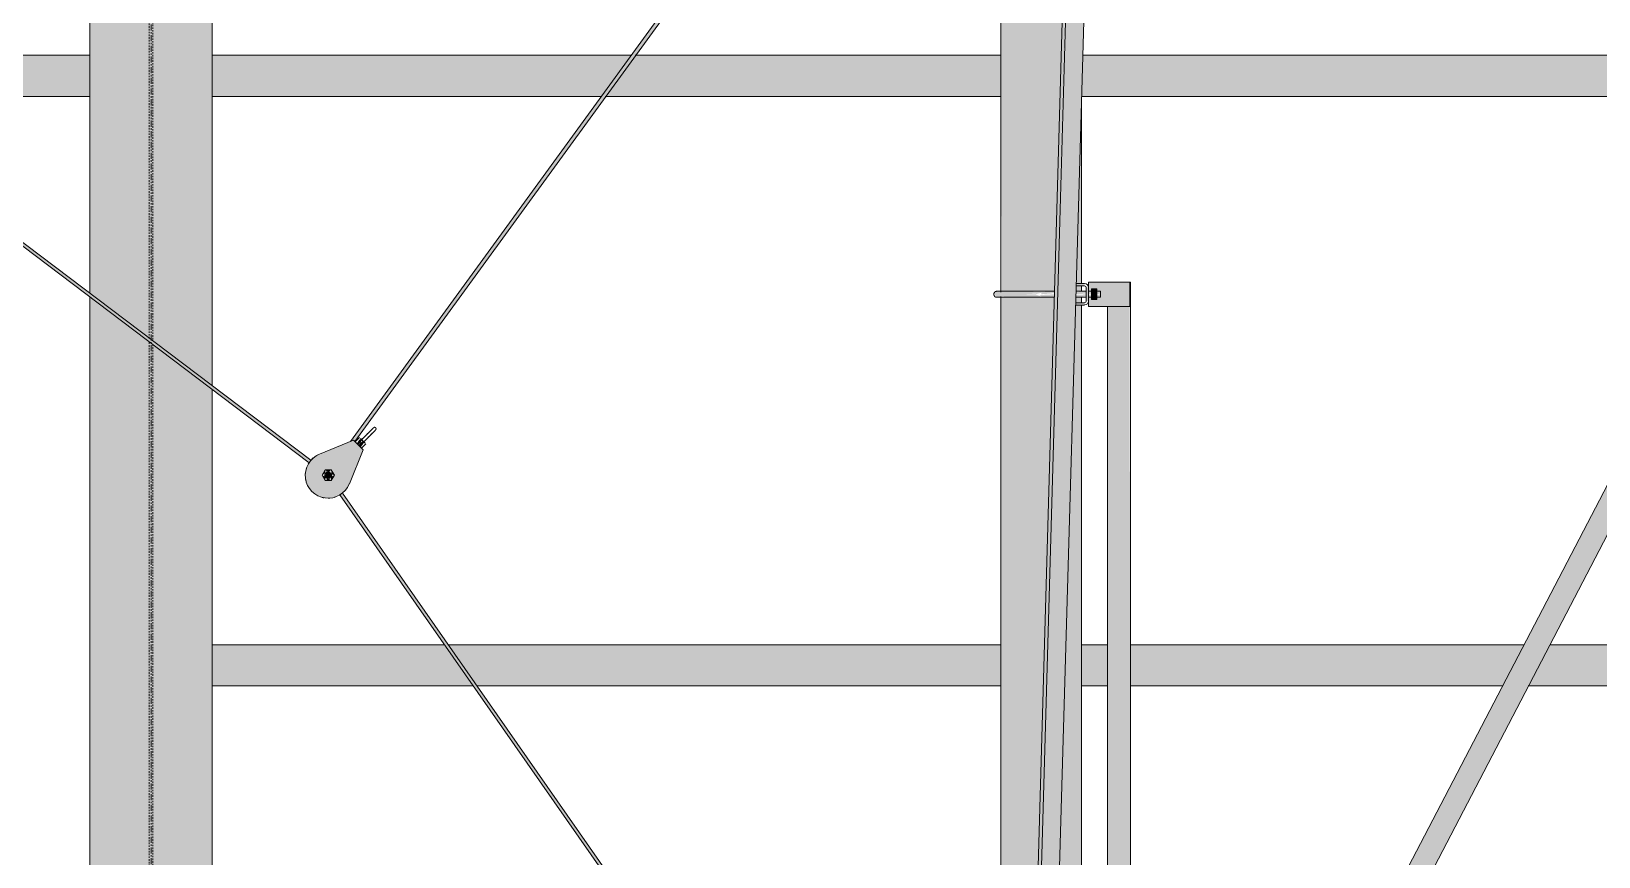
# Model space of a CAD drawing. Header units: inches. Extents: x 21380 to 98133, y -290 to 853.
# Drawn here: x 32454.5 to 32582.8, y 179 to 246.5 of the extents above; entities that cross this region are included whole.
import ezdxf

# ---------------------------------------------------------------- set-up
doc = ezdxf.new("R2010")
doc.units = ezdxf.units.IN
doc.header["$MEASUREMENT"] = 0
doc.linetypes.add('Grid Line 1_2_', pattern=[0.875, 0.5, -0.125, 0.125, -0.125])
doc.linetypes.add('Hidden 1_8_', pattern=[0.1875, 0.125, -0.0625])
for name, color, linetype, lineweight in [('Q-SPCQ', 91, 'Continuous', 9), ('S-BEAM', 12, 'Continuous', 9), ('S-COLS', 52, 'Continuous', 9), ('S-GRID', 1, 'Continuous', 9)]:
    doc.layers.add(name, color=color, linetype=linetype, lineweight=lineweight)

# ---------------------------------------------------------------- blocks, each defined once
blk = doc.blocks.new('Basketball_Backstop-Performance_Sports_Systems-3103-Ceiling_Hung - 27_-0_ to 27_-11 7_8_-706978-Building Section - North_South looking East _ Fitness Center')
at = {"layer": 'Q-SPCQ'}
h = blk.add_hatch(color=256, dxfattribs=at)
h.paths.add_polyline_path([(22191.6, 135.4), (22270.72, 287.35), (22270.55, 287.39), (22270.5, 287.03), (22270.25, 286.66), (22269.9, 286.47), (22269.43, 286.47), (22269.03, 286.74), (22268.83, 287.12), (22268.76, 287.58), (22190.55, 137.37), (22191.34, 137.35), (22191.73, 137.12), (22191.96, 136.7), (22191.96, 136.27), (22191.69, 135.85), (22191.34, 135.65), (22191.19, 135.62), (22191.57, 135.42)], flags=0)
h.paths.add_polyline_path([(22191.15, 136.22), (22191.34, 136.33), (22191.24, 136.75), (22191.04, 136.77), (22190.86, 136.61), (22190.86, 136.39), (22191.14, 136.23)], flags=0)
h.paths.add_polyline_path([(22191.18, 136.26), (22190.87, 136.5), (22190.92, 136.61), (22191.12, 136.74), (22191.22, 136.68), (22191.31, 136.39), (22191.19, 136.27)], flags=0)
h.paths.add_polyline_path([(22269.68, 287.03), (22269.88, 287.11), (22269.95, 287.35), (22269.85, 287.53), (22269.43, 287.44), (22269.41, 287.24), (22269.58, 287.05), (22269.65, 287.04)], flags=0)
h.paths.add_polyline_path([(22269.61, 287.07), (22269.48, 287.32), (22269.68, 287.55), (22269.82, 287.48), (22269.92, 287.31), (22269.88, 287.22), (22269.66, 287.1)], flags=0)
h = blk.add_hatch(color=256, dxfattribs=at)
h.paths.add_polyline_path([(22178.37, 116), (22181.68, 116), (22181.68, 119.75), (22178.37, 119.75), (22178.37, 119.31), (22179.05, 119.31), (22179.05, 119.12), (22178.37, 119.12)], flags=0)
h.paths.add_polyline_path([(22178.49, 120.25), (22181.68, 120.25), (22181.68, 128.78), (22178.63, 128.81), (22178.48, 128.81), (22178.37, 128.79), (22178.37, 120.87), (22179.05, 120.87), (22179.05, 120.69), (22178.37, 120.69), (22178.37, 120.25), (22178.48, 120.25)], flags=0)
h.paths.add_polyline_path([(22181.19, 129), (22181.68, 129.12), (22181.68, 129.18), (22181.21, 129.01)], flags=0)
h.paths.add_polyline_path([(22181.68, 128.82), (22181.68, 128.94), (22181.53, 128.87)], flags=0)
h.paths.add_polyline_path([(22178.6, 129.17), (22179.59, 129.21), (22181.19, 129.21), (22181.68, 129.25), (22181.68, 135.44), (22178.37, 135.44), (22178.38, 135), (22179.05, 135), (22179.05, 134.81), (22178.37, 134.81), (22178.37, 129.21), (22178.65, 129.19)], flags=0)
h.paths.add_polyline_path([(22179.05, 135.94), (22181.68, 135.94), (22181.68, 152.54), (22180.97, 152.54), (22180.94, 152.63), (22180.94, 161.75), (22178.37, 161.75), (22178.4, 161.31), (22179.05, 161.31), (22179.05, 161.12), (22178.37, 161.12), (22178.38, 136.56), (22179.05, 136.56), (22179.05, 136.37), (22178.37, 136.37), (22178.38, 135.94), (22178.87, 135.94)], flags=0)
h.paths.add_polyline_path([(22180.97, 162.25), (22181.68, 187.19), (22181.68, 224.78), (22178.63, 224.81), (22178.44, 224.81), (22178.37, 224.79), (22178.4, 162.87), (22179.05, 162.87), (22179.05, 162.69), (22178.37, 162.69), (22178.4, 162.25), (22180.94, 162.25)], flags=0)
h.paths.add_polyline_path([(22181.68, 224.82), (22181.68, 224.94), (22181.53, 224.87)], flags=0)
h.paths.add_polyline_path([(22181.19, 225), (22181.68, 225.12), (22181.68, 225.18), (22181.37, 225.06)], flags=0)
h.paths.add_polyline_path([(22178.6, 225.17), (22179.59, 225.21), (22181.19, 225.21), (22181.68, 225.25), (22181.68, 281.37), (22178.37, 281.37), (22178.44, 225.21), (22178.65, 225.19)], flags=0)
h = blk.add_hatch(color=256, dxfattribs=at)
h.paths.add_polyline_path([(22183.79, 116), (22184.99, 116), (22184.99, 119.8), (22184.6, 119.77), (22184.32, 119.75), (22181.68, 119.75), (22181.68, 116), (22183.77, 116)], flags=0)
h.paths.add_polyline_path([(22181.68, 119.82), (22181.88, 119.96), (22181.68, 119.87)], flags=0)
h.paths.add_polyline_path([(22182.17, 120), (22181.68, 120.12), (22181.7, 120.06), (22181.88, 120.04)], flags=0)
h.paths.add_polyline_path([(22184.75, 120.17), (22184.88, 120.22), (22184.99, 120.25), (22184.99, 128.12), (22184.3, 128.12), (22184.3, 128.31), (22184.99, 128.31), (22184.99, 128.75), (22181.68, 128.75), (22181.7, 120.18), (22183.35, 120.23), (22184.62, 120.19)], flags=0)
h.paths.add_polyline_path([(22182.54, 129.25), (22184.99, 129.25), (22184.99, 129.69), (22184.3, 129.69), (22184.3, 129.87), (22184.99, 129.87), (22184.99, 135.49), (22184.59, 135.45), (22184.32, 135.44), (22181.68, 135.44), (22181.75, 129.25), (22181.88, 129.25)], flags=0)
h.paths.add_polyline_path([(22181.68, 135.51), (22181.78, 135.64), (22181.68, 135.56)], flags=0)
h.paths.add_polyline_path([(22182.17, 135.69), (22181.68, 135.81), (22181.68, 135.75), (22181.88, 135.73)], flags=0)
h.paths.add_polyline_path([(22184.75, 135.86), (22184.88, 135.9), (22184.99, 135.94), (22184.91, 161.81), (22184.6, 161.77), (22184.32, 161.75), (22182.73, 161.77), (22182.46, 152.54), (22181.68, 152.54), (22181.68, 135.86), (22183.42, 135.92), (22184.62, 135.88)], flags=0)
h.paths.add_polyline_path([(22184.75, 162.17), (22184.88, 162.22), (22184.99, 162.25), (22184.95, 224.12), (22184.51, 224.12), (22182.76, 162.24), (22184.28, 162.23), (22184.64, 162.19)], flags=0)
h.paths.add_polyline_path([(22181.68, 187.19), (22182.75, 224.75), (22181.68, 224.75), (22181.68, 193.67)], flags=0)
h.paths.add_polyline_path([(22184.95, 224.31), (22184.99, 224.31), (22184.95, 224.75), (22184.53, 224.75), (22184.55, 224.31), (22184.88, 224.31)], flags=0)
h.paths.add_polyline_path([(22181.68, 225.25), (22182.76, 225.25), (22184.24, 279.69), (22184.24, 280.94), (22183.81, 280.94), (22183.81, 281.37), (22181.68, 281.37), (22181.68, 227.86)], flags=0)
h.paths.add_polyline_path([(22184.64, 225.25), (22184.99, 225.25), (22184.95, 225.69), (22184.55, 225.69), (22184.55, 225.25)], flags=0)
h.paths.add_polyline_path([(22184.64, 225.87), (22184.99, 225.87), (22184.96, 240.03), (22184.56, 225.87)], flags=0)
h = blk.add_hatch(color=256, dxfattribs=at)
h.paths.add_polyline_path([(22123.1, 210.18), (22123.22, 210.38), (22123.03, 210.25), (22123.1, 210.18)], flags=0)
h.paths.add_polyline_path([(22121.74, 211.2), (22121.86, 211.43), (22031.2, 279.86), (22031.09, 279.72), (22121.68, 211.25)], flags=0)
for points in [[(22181.88, 152.54), (22182.46, 152.54), (22186.13, 280.92), (22185.11, 280.92), (22185.06, 279.69), (22184.6, 279.69), (22180.97, 152.54)], [(22180.97, 152.54), (22184.53, 279.69), (22184.32, 279.69), (22180.94, 159.48), (22180.94, 152.63)], [(22188.93, 224), (22188.93, 226), (22185.55, 226), (22185.55, 225.25), (22185.8, 225.25), (22185.8, 225.44), (22186.24, 225.44), (22186.24, 225.25), (22186.55, 225.18), (22186.55, 224.75), (22186.24, 224.75), (22186.24, 224.56), (22185.8, 224.56), (22185.8, 224.75), (22185.55, 224.75), (22185.55, 224), (22186.72, 224)], [(22180.35, 225), (22181.37, 225.06), (22181.68, 225.18), (22180.05, 225.23), (22178.37, 225.24), (22177.98, 225.19), (22177.86, 225), (22179.77, 225)], [(22178.81, 224.75), (22181.68, 224.82), (22181.19, 225), (22177.86, 225), (22178.01, 224.8), (22178.59, 224.83)], [(22186.13, 225), (22186.24, 225), (22186.24, 225.44), (22185.8, 225.44), (22185.8, 225)], [(22186.13, 224.56), (22186.24, 224.56), (22186.24, 225), (22185.8, 225), (22185.8, 224.56)], [(22125.78, 212.66), (22126.09, 213.06), (22125.89, 213.14), (22125.65, 212.79), (22125.71, 212.73)], [(22125.97, 212.47), (22126.26, 212.88), (22126.13, 213.01), (22125.78, 212.66), (22125.91, 212.53)], [(22123.43, 209.97), (22123.55, 210.18), (22123.37, 210.42), (22123.13, 210.36), (22123.09, 210.06), (22123.18, 209.97)]]:
    blk.add_hatch(color=256, dxfattribs=at).paths.add_polyline_path(points, flags=0)
h = blk.add_hatch(color=256, dxfattribs=at)
h.paths.add_polyline_path([(22123.52, 210.22), (22123.52, 210.36), (22123.33, 210.46), (22123.38, 210.41), (22123.52, 210.23)], flags=0)
h.paths.add_polyline_path([(22125.5, 212.94), (22172.14, 277.2), (22171.96, 277.34), (22125.2, 212.98), (22125.44, 212.99), (22125.5, 212.94)], flags=0)
h.paths.add_polyline_path([(22173.14, 278.47), (22173.12, 278.53), (22172.98, 278.61), (22173.12, 278.48)], flags=0)
h = blk.add_hatch(color=256, dxfattribs=at)
h.paths.add_polyline_path([(22185.24, 224.12), (22185.24, 224.31), (22184.51, 224.27), (22184.51, 224.12), (22184.64, 224.12)], flags=0)
h.paths.add_polyline_path([(22185.37, 224.44), (22185.55, 224.44), (22185.55, 225.56), (22185.37, 225.56)], flags=0)
h.paths.add_polyline_path([(22185.24, 225.69), (22185.24, 225.87), (22184.56, 225.87), (22184.64, 225.69)], flags=0)
h = blk.add_hatch(color=256, dxfattribs=at)
h.paths.add_polyline_path([(22181.68, 225), (22182.76, 225.08), (22182.76, 225.25), (22181.68, 225.18), (22181.68, 225.06)], flags=0)
h.paths.add_polyline_path([(22184.64, 225), (22185.37, 225.06), (22185.37, 225.25), (22184.54, 225.18), (22184.53, 225)], flags=0)
h.paths.add_polyline_path([(22186.24, 225), (22186.55, 225.06), (22186.55, 225.25), (22186.24, 225.18), (22186.24, 225)], flags=0)
h.paths.add_polyline_path([(22185.55, 225), (22185.8, 225.06), (22185.8, 225.25), (22185.55, 225.18), (22185.55, 225.01)], flags=0)
h = blk.add_hatch(color=256, dxfattribs=at)
h.paths.add_polyline_path([(22186.24, 224.75), (22186.55, 224.82), (22186.55, 225), (22186.24, 224.94), (22186.24, 224.75)], flags=0)
h.paths.add_polyline_path([(22184.53, 224.75), (22185.37, 224.84), (22185.37, 225), (22184.53, 224.94), (22184.53, 224.75)], flags=0)
h.paths.add_polyline_path([(22185.8, 224.75), (22185.8, 225), (22185.55, 224.94), (22185.55, 224.75)], flags=0)
h.paths.add_polyline_path([(22181.88, 224.75), (22182.75, 224.82), (22182.76, 225), (22181.68, 224.94), (22181.68, 224.75)], flags=0)
h = blk.add_hatch(color=256, dxfattribs=at)
h.paths.add_polyline_path([(22188.05, 130), (22188.05, 130.75), (22187.12, 130.75), (22187.15, 130), (22187.82, 130)], flags=0)
h.paths.add_polyline_path([(22188.05, 137.75), (22188.05, 224), (22187.12, 224), (22187.16, 137.75), (22187.83, 137.75)], flags=0)
h = blk.add_hatch(color=256, dxfattribs=at)
h.paths.add_polyline_path([(22188.96, 128), (22188.99, 128), (22188.96, 130.75), (22188.05, 130.75), (22188.06, 130), (22188.93, 130), (22188.93, 128)], flags=0)
h.paths.add_polyline_path([(22188.08, 137.75), (22188.99, 137.75), (22188.93, 224), (22188.05, 224), (22188.05, 137.75)], flags=0)
h = blk.add_hatch(color=256, dxfattribs=at)
h.paths.add_polyline_path([(22123.21, 208.31), (22123.77, 208.38), (22124.11, 208.49), (22124.5, 208.74), (22124.81, 209.07), (22125.15, 209.75), (22126.18, 212.26), (22125.38, 213.06), (22122.19, 211.69), (22121.86, 211.38), (22121.54, 210.77), (22121.46, 210.55), (22121.43, 210.09), (22121.55, 209.55), (22121.69, 209.22), (22121.98, 208.86), (22122.34, 208.57), (22122.76, 208.39), (22123.13, 208.32)], flags=0)
h.paths.add_polyline_path([(22123.05, 209.75), (22123.18, 209.93), (22123.07, 209.92), (22123.05, 209.76)], flags=0)
h.paths.add_polyline_path([(22123.05, 210.62), (22123.16, 210.42), (22123.21, 210.5), (22123.09, 210.59)], flags=0)
h.paths.add_polyline_path([(22123.56, 210.62), (22123.43, 210.43), (22123.53, 210.43), (22123.55, 210.57)], flags=0)
h.paths.add_polyline_path([(22123.81, 210.18), (22123.57, 210.26), (22123.61, 210.1), (22123.8, 210.18)], flags=0)
h.paths.add_polyline_path([(22123.56, 209.75), (22123.48, 209.97), (22123.4, 209.86), (22123.52, 209.77)], flags=0)
h.paths.add_polyline_path([(22123.29, 209.75), (22123.01, 209.81), (22122.82, 210.23), (22123.09, 210.62), (22123.57, 210.6), (22123.76, 210.1), (22123.46, 209.75), (22123.34, 209.75)], flags=0)
h.paths.add_polyline_path([(22123.05, 210.08), (22122.99, 210.26), (22122.86, 210.16), (22122.99, 210.1)], flags=0)
h = blk.add_hatch(color=256, dxfattribs=at)
h.paths.add_polyline_path([(22123.56, 209.75), (22123.75, 210.16), (22123.52, 210.06), (22123.55, 209.77)], flags=0)
h.paths.add_polyline_path([(22123.56, 209.75), (22123.3, 209.93), (22123.05, 209.75)], flags=0)
h.paths.add_polyline_path([(22123.05, 209.75), (22123.09, 210.06), (22122.81, 210.16), (22122.92, 209.97)], flags=0)
h.paths.add_polyline_path([(22123.05, 210.62), (22123.3, 210.43), (22123.56, 210.62)], flags=0)
h.paths.add_polyline_path([(22122.8, 210.18), (22123.08, 210.36), (22123.05, 210.62), (22122.86, 210.29)], flags=0)
h.paths.add_polyline_path([(22123.81, 210.18), (22123.55, 210.6), (22123.55, 210.29), (22123.77, 210.2)], flags=0)
h = blk.add_hatch(color=256, dxfattribs=at)
h.paths.add_polyline_path([(22173.74, 137.71), (22173.74, 138.14), (22170.3, 142.95), (22170.3, 142.63), (22172.19, 139.93)], flags=0)
h.paths.add_polyline_path([(22168.05, 145.86), (22168.05, 146.29), (22124.42, 208.69), (22124.28, 208.56), (22165.36, 149.72)], flags=0)
h.paths.add_polyline_path([(22123.34, 209.91), (22123.52, 210.01), (22123.44, 209.99), (22123.33, 209.97), (22123.34, 209.91)], flags=0)
for p, q in [((22268.8, 287.66), (22190.51, 137.37)), ((22191.6, 135.4), (22270.75, 287.33)), ((22178.37, 281.37), (22178.37, 225.17)), ((22121.89, 211.41), (22031.24, 279.91)), ((22182.46, 152.54), (22186.13, 280.92)), ((22031.09, 279.72), (22121.75, 211.2)), ((22184.6, 279.69), (22180.97, 152.54)), ((22184.32, 279.69), (22180.97, 162.24)), ((22171.96, 277.34), (22125.12, 212.95)), ((22125.5, 212.94), (22172.19, 277.13)), ((22184.99, 225.87), (22184.99, 241.02)), ((22185.24, 225.87), (22184.56, 225.87)), ((22185.55, 225.56), (22185.55, 226)), ((22188.93, 226), (22185.55, 226)), ((22188.93, 226), (22188.93, 224)), ((22188.96, 226), (22188.99, 226)), ((22188.99, 128), (22188.99, 226)), ((22178.37, 224.83), (22178.37, 162.87)), ((22182.76, 225.25), (22181.68, 225.25)), ((22181.68, 224.75), (22182.75, 224.75)), ((22184.53, 224.75), (22185.37, 224.75)), ((22185.37, 225.25), (22184.54, 225.25)), ((22184.55, 225.69), (22185.24, 225.69)), ((22184.99, 225.22), (22184.99, 225.69)), ((22184.99, 224.31), (22184.99, 224.8)), ((22185.37, 225.56), (22185.37, 224.44)), ((22185.55, 224.44), (22185.55, 225.56)), ((22186.55, 225.25), (22185.55, 225.25)), ((22185.55, 224.75), (22186.55, 224.75)), ((22185.8, 225), (22185.8, 225.44)), ((22186.24, 225.44), (22185.8, 225.44)), ((22185.8, 224.56), (22185.8, 225)), ((22185.8, 225), (22186.24, 225)), ((22186.24, 224.56), (22185.8, 224.56)), ((22186.24, 225.44), (22186.24, 225)), ((22186.24, 225), (22186.24, 224.56)), ((22186.55, 225.25), (22186.55, 225)), ((22186.55, 225), (22186.55, 224.75)), ((22184.51, 224.31), (22185.24, 224.31)), ((22185.24, 224.12), (22184.51, 224.12)), ((22184.99, 162.17), (22184.99, 224.12)), ((22185.55, 224), (22185.55, 224.44)), ((22185.55, 224), (22188.93, 224)), ((22187.12, 224), (22187.12, 130)), ((22125.38, 213.06), (22122.59, 211.92)), ((22125.38, 213.06), (22126.18, 212.26)), ((22125.87, 213.28), (22125.51, 212.92)), ((22125.94, 213.2), (22126.13, 213.01)), ((22125.04, 209.47), (22126.18, 212.26)), ((22126.04, 212.39), (22126.4, 212.75)), ((22126.13, 213.01), (22126.32, 212.82)), ((22123.05, 210.62), (22122.8, 210.18)), ((22123.56, 210.62), (22123.05, 210.62)), ((22123.81, 210.18), (22123.56, 210.62)), ((22122.8, 210.18), (22123.05, 209.75)), ((22123.05, 209.75), (22123.56, 209.75)), ((22123.56, 209.75), (22123.81, 210.18)), ((22124.26, 208.59), (22168.05, 145.86)), ((22168.05, 146.29), (22124.47, 208.72))]:
    blk.add_line(p, q, dxfattribs=at)
at = {"layer": 'Q-SPCQ', "flags": 128}
for points in [[(22177.8, 225), (22177.8, 225.01), (22177.8, 225.02), (22177.8, 225.03), (22177.81, 225.04), (22177.81, 225.05), (22177.81, 225.06), (22177.81, 225.07), (22177.82, 225.08), (22177.82, 225.09), (22177.82, 225.1), (22177.83, 225.11), (22177.83, 225.12), (22177.84, 225.12), (22177.84, 225.13), (22177.85, 225.14), (22177.85, 225.15), (22177.86, 225.16), (22177.86, 225.16), (22177.87, 225.17), (22177.88, 225.18), (22177.89, 225.19), (22177.89, 225.19), (22177.9, 225.2), (22177.91, 225.2), (22177.92, 225.21), (22177.93, 225.22), (22177.93, 225.22), (22177.94, 225.23), (22177.95, 225.23), (22177.96, 225.23), (22177.97, 225.24), (22177.98, 225.24), (22177.99, 225.24), (22178, 225.24), (22178.01, 225.25), (22178.02, 225.25), (22178.03, 225.25), (22178.04, 225.25), (22178.05, 225.25), (22178.05, 225.25)], [(22178.05, 224.75), (22178.04, 224.75), (22178.03, 224.75), (22178.02, 224.75), (22178.01, 224.75), (22178, 224.75), (22177.99, 224.76), (22177.98, 224.76), (22177.97, 224.76), (22177.96, 224.77), (22177.96, 224.77), (22177.95, 224.77), (22177.94, 224.78), (22177.93, 224.78), (22177.92, 224.79), (22177.91, 224.79), (22177.9, 224.8), (22177.9, 224.81), (22177.89, 224.81), (22177.88, 224.82), (22177.87, 224.83), (22177.87, 224.83), (22177.86, 224.84), (22177.85, 224.85), (22177.85, 224.86), (22177.84, 224.86), (22177.84, 224.87), (22177.83, 224.88), (22177.83, 224.89), (22177.82, 224.9), (22177.82, 224.91), (22177.82, 224.92), (22177.81, 224.93), (22177.81, 224.94), (22177.81, 224.95), (22177.81, 224.96), (22177.8, 224.97), (22177.8, 224.98), (22177.8, 224.99), (22177.8, 225), (22177.8, 225)], [(22181.68, 225.25), (22181.53, 225.25), (22181.39, 225.25), (22181.24, 225.25), (22181.1, 225.25), (22180.96, 225.25), (22180.82, 225.25), (22180.68, 225.25), (22180.54, 225.25), (22180.4, 225.25), (22180.27, 225.25), (22180.13, 225.25), (22180, 225.25), (22179.88, 225.25), (22179.75, 225.25), (22179.63, 225.25), (22179.51, 225.25), (22179.4, 225.25), (22179.29, 225.25), (22179.18, 225.25), (22179.08, 225.25), (22178.98, 225.25), (22178.88, 225.25), (22178.79, 225.25), (22178.71, 225.25), (22178.63, 225.25), (22178.55, 225.25), (22178.48, 225.25), (22178.41, 225.25), (22178.35, 225.25), (22178.3, 225.25), (22178.25, 225.25), (22178.21, 225.25), (22178.17, 225.25), (22178.13, 225.25), (22178.11, 225.25), (22178.08, 225.25), (22178.07, 225.25), (22178.06, 225.25), (22178.05, 225.25), (22178.05, 225.25)], [(22178.05, 225.25), (22178.06, 225.25), (22178.06, 225.25), (22178.08, 225.25), (22178.1, 225.25), (22178.13, 225.25), (22178.16, 225.25), (22178.19, 225.25), (22178.24, 225.25), (22178.29, 225.25), (22178.34, 225.25)], [(22178.35, 224.75), (22178.3, 224.75), (22178.25, 224.75), (22178.21, 224.75), (22178.17, 224.75), (22178.13, 224.75), (22178.11, 224.75), (22178.08, 224.75), (22178.07, 224.75), (22178.06, 224.75), (22178.05, 224.75), (22178.05, 224.75)], [(22178.05, 224.75), (22178.06, 224.75), (22178.06, 224.75), (22178.08, 224.75), (22178.1, 224.75), (22178.13, 224.75), (22178.16, 224.75), (22178.19, 224.75), (22178.24, 224.75), (22178.29, 224.75), (22178.34, 224.75), (22178.4, 224.75), (22178.46, 224.75), (22178.53, 224.75), (22178.61, 224.75), (22178.69, 224.75), (22178.77, 224.75), (22178.86, 224.75), (22178.95, 224.75), (22179.05, 224.75), (22179.15, 224.75), (22179.26, 224.75), (22179.37, 224.75), (22179.48, 224.75), (22179.6, 224.75), (22179.72, 224.75), (22179.84, 224.75), (22179.97, 224.75), (22180.1, 224.75), (22180.23, 224.75), (22180.36, 224.75), (22180.5, 224.75), (22180.64, 224.75), (22180.78, 224.75), (22180.92, 224.75), (22181.06, 224.75), (22181.21, 224.75), (22181.35, 224.75), (22181.49, 224.75), (22181.64, 224.75), (22181.68, 224.75)], [(22126.48, 213.54), (22126.46, 213.52), (22126.44, 213.5), (22126.42, 213.48), (22126.4, 213.46), (22126.38, 213.44), (22126.36, 213.42), (22126.34, 213.4), (22126.32, 213.37), (22126.3, 213.35), (22126.28, 213.34), (22126.26, 213.32), (22126.24, 213.3), (22126.22, 213.28), (22126.2, 213.26), (22126.19, 213.24), (22126.17, 213.23), (22126.15, 213.21), (22126.14, 213.19), (22126.12, 213.18), (22126.1, 213.16), (22126.09, 213.15), (22126.08, 213.13), (22126.06, 213.12), (22126.05, 213.11), (22126.04, 213.1), (22126.03, 213.08), (22126.02, 213.07), (22126.01, 213.06), (22126, 213.06), (22125.99, 213.05), (22125.98, 213.04), (22125.98, 213.03), (22125.97, 213.03), (22125.97, 213.02), (22125.96, 213.02), (22125.96, 213.02), (22125.96, 213.01), (22125.96, 213.01), (22125.95, 213.01)], [(22125.95, 213.01), (22125.95, 213.01), (22125.96, 213.01), (22125.96, 213.02), (22125.96, 213.02), (22125.97, 213.02), (22125.97, 213.03), (22125.98, 213.03), (22125.98, 213.04), (22125.99, 213.05), (22126, 213.05), (22126, 213.06), (22126.01, 213.07), (22126.02, 213.08)], [(22126.06, 213.12), (22126.07, 213.13), (22126.09, 213.14), (22126.1, 213.16), (22126.12, 213.17), (22126.13, 213.19), (22126.15, 213.2), (22126.16, 213.22), (22126.18, 213.24), (22126.2, 213.26), (22126.22, 213.27), (22126.23, 213.29), (22126.25, 213.31), (22126.27, 213.33), (22126.29, 213.35), (22126.31, 213.37), (22126.33, 213.39), (22126.35, 213.41), (22126.37, 213.43), (22126.39, 213.45), (22126.42, 213.47), (22126.44, 213.49), (22126.46, 213.51), (22126.48, 213.54), (22126.48, 213.54)], [(22126.13, 212.83), (22126.13, 212.84), (22126.13, 212.84), (22126.14, 212.84), (22126.14, 212.84), (22126.14, 212.85), (22126.15, 212.85), (22126.15, 212.86), (22126.16, 212.86), (22126.17, 212.87), (22126.17, 212.88), (22126.18, 212.89), (22126.19, 212.89), (22126.2, 212.9), (22126.21, 212.92), (22126.22, 212.93), (22126.24, 212.94), (22126.25, 212.95), (22126.26, 212.97), (22126.28, 212.98), (22126.29, 213), (22126.31, 213.01), (22126.32, 213.03), (22126.34, 213.04), (22126.36, 213.06), (22126.38, 213.08), (22126.39, 213.1), (22126.41, 213.12), (22126.43, 213.13), (22126.45, 213.15), (22126.47, 213.17), (22126.49, 213.19), (22126.51, 213.21), (22126.53, 213.23), (22126.55, 213.25), (22126.57, 213.27), (22126.59, 213.3), (22126.61, 213.32), (22126.63, 213.34), (22126.66, 213.36), (22126.66, 213.37)], [(22126.66, 213.37), (22126.64, 213.34), (22126.62, 213.32), (22126.6, 213.3), (22126.58, 213.28), (22126.56, 213.26), (22126.54, 213.24), (22126.52, 213.22), (22126.49, 213.2), (22126.47, 213.18), (22126.46, 213.16), (22126.44, 213.14), (22126.42, 213.12), (22126.4, 213.1), (22126.38, 213.08), (22126.36, 213.07), (22126.34, 213.05), (22126.33, 213.03), (22126.31, 213.02), (22126.3, 213), (22126.28, 212.98), (22126.27, 212.97), (22126.25, 212.96), (22126.24, 212.94)], [(22126.48, 213.54), (22126.51, 213.56), (22126.53, 213.58), (22126.55, 213.61), (22126.57, 213.63), (22126.59, 213.65), (22126.61, 213.67), (22126.63, 213.69), (22126.65, 213.71), (22126.67, 213.73), (22126.69, 213.75), (22126.71, 213.77), (22126.73, 213.79), (22126.75, 213.81), (22126.77, 213.82), (22126.78, 213.84), (22126.8, 213.86), (22126.82, 213.88), (22126.83, 213.89), (22126.85, 213.91), (22126.87, 213.92), (22126.88, 213.94), (22126.89, 213.95), (22126.91, 213.96), (22126.92, 213.98), (22126.93, 213.99), (22126.94, 214), (22126.95, 214.01), (22126.96, 214.02), (22126.97, 214.03), (22126.98, 214.04), (22126.99, 214.04), (22126.99, 214.05), (22127, 214.06), (22127, 214.06), (22127.01, 214.06), (22127.01, 214.07), (22127.01, 214.07), (22127.01, 214.07), (22127.02, 214.07)], [(22127.02, 214.07), (22127.01, 214.07), (22127.01, 214.07), (22127.01, 214.07), (22127.01, 214.07), (22127, 214.06), (22127, 214.06), (22126.99, 214.05), (22126.99, 214.05), (22126.98, 214.04), (22126.97, 214.03), (22126.96, 214.02), (22126.96, 214.01), (22126.95, 214), (22126.93, 213.99), (22126.92, 213.98), (22126.91, 213.97), (22126.9, 213.95), (22126.88, 213.94), (22126.87, 213.93), (22126.85, 213.91), (22126.84, 213.9), (22126.82, 213.88), (22126.81, 213.86), (22126.79, 213.85), (22126.77, 213.83), (22126.75, 213.81), (22126.73, 213.79), (22126.72, 213.77), (22126.7, 213.75), (22126.68, 213.73), (22126.66, 213.71), (22126.64, 213.69), (22126.62, 213.67), (22126.6, 213.65), (22126.57, 213.63), (22126.55, 213.61), (22126.53, 213.59), (22126.51, 213.57), (22126.49, 213.55), (22126.48, 213.54)], [(22126.66, 213.37), (22126.68, 213.39), (22126.7, 213.41), (22126.73, 213.43), (22126.75, 213.45), (22126.77, 213.47), (22126.79, 213.49), (22126.81, 213.51), (22126.83, 213.53), (22126.85, 213.55), (22126.87, 213.57), (22126.89, 213.59), (22126.91, 213.61), (22126.93, 213.63), (22126.94, 213.65), (22126.96, 213.66), (22126.98, 213.68), (22127, 213.7), (22127.01, 213.71), (22127.03, 213.73), (22127.04, 213.75), (22127.06, 213.76), (22127.07, 213.77), (22127.08, 213.79), (22127.1, 213.8), (22127.11, 213.81), (22127.12, 213.82), (22127.13, 213.83), (22127.14, 213.84), (22127.15, 213.85), (22127.16, 213.86), (22127.16, 213.87), (22127.17, 213.87), (22127.18, 213.88), (22127.18, 213.88), (22127.18, 213.89), (22127.19, 213.89), (22127.19, 213.89), (22127.19, 213.89), (22127.19, 213.9)], [(22127.19, 213.9), (22127.19, 213.89), (22127.19, 213.89), (22127.19, 213.89), (22127.19, 213.89), (22127.18, 213.88), (22127.18, 213.88), (22127.17, 213.87), (22127.16, 213.87), (22127.16, 213.86), (22127.15, 213.85), (22127.14, 213.84), (22127.13, 213.84), (22127.12, 213.83), (22127.11, 213.81), (22127.1, 213.8), (22127.09, 213.79), (22127.07, 213.78), (22127.06, 213.76), (22127.05, 213.75), (22127.03, 213.73), (22127.02, 213.72), (22127, 213.7), (22126.98, 213.69), (22126.97, 213.67), (22126.95, 213.65), (22126.93, 213.63), (22126.91, 213.62), (22126.89, 213.6), (22126.87, 213.58), (22126.85, 213.56), (22126.83, 213.54), (22126.81, 213.52), (22126.79, 213.5), (22126.77, 213.48), (22126.75, 213.46), (22126.73, 213.43), (22126.71, 213.41), (22126.69, 213.39), (22126.67, 213.37), (22126.66, 213.37)], [(22127.02, 214.07), (22127.02, 214.08), (22127.02, 214.08), (22127.03, 214.08), (22127.03, 214.09), (22127.03, 214.09), (22127.04, 214.09), (22127.04, 214.09), (22127.05, 214.1), (22127.05, 214.1), (22127.06, 214.1), (22127.06, 214.1), (22127.07, 214.1), (22127.07, 214.1), (22127.08, 214.11), (22127.08, 214.11), (22127.09, 214.11), (22127.09, 214.11), (22127.1, 214.11), (22127.1, 214.11), (22127.11, 214.11), (22127.11, 214.11), (22127.12, 214.11), (22127.12, 214.11), (22127.13, 214.11), (22127.13, 214.11), (22127.13, 214.1), (22127.14, 214.1), (22127.14, 214.1), (22127.15, 214.1), (22127.15, 214.1), (22127.16, 214.1), (22127.16, 214.09), (22127.17, 214.09), (22127.17, 214.09), (22127.18, 214.09), (22127.18, 214.08), (22127.18, 214.08), (22127.19, 214.08), (22127.19, 214.07), (22127.19, 214.07)], [(22127.19, 214.07), (22127.2, 214.07), (22127.2, 214.06), (22127.2, 214.06), (22127.2, 214.06), (22127.21, 214.05), (22127.21, 214.05), (22127.21, 214.04), (22127.22, 214.04), (22127.22, 214.04), (22127.22, 214.03), (22127.22, 214.03), (22127.22, 214.02), (22127.22, 214.02), (22127.23, 214.01), (22127.23, 214.01), (22127.23, 214), (22127.23, 214), (22127.23, 213.99), (22127.23, 213.99), (22127.23, 213.98), (22127.23, 213.98), (22127.23, 213.97), (22127.23, 213.97), (22127.23, 213.96), (22127.23, 213.96), (22127.22, 213.95), (22127.22, 213.95), (22127.22, 213.94), (22127.22, 213.94), (22127.22, 213.93), (22127.22, 213.93), (22127.21, 213.92), (22127.21, 213.92), (22127.21, 213.92), (22127.21, 213.91), (22127.2, 213.91), (22127.2, 213.9), (22127.2, 213.9), (22127.19, 213.9), (22127.19, 213.9)], [(22125.95, 212.83), (22125.95, 212.84), (22125.95, 212.84), (22125.94, 212.85), (22125.94, 212.85), (22125.94, 212.85), (22125.94, 212.86), (22125.93, 212.86), (22125.93, 212.87), (22125.93, 212.87), (22125.93, 212.88), (22125.93, 212.88), (22125.92, 212.89), (22125.92, 212.89), (22125.92, 212.9), (22125.92, 212.9), (22125.92, 212.9), (22125.92, 212.91), (22125.92, 212.91), (22125.92, 212.92), (22125.92, 212.92), (22125.92, 212.93), (22125.92, 212.93), (22125.92, 212.94), (22125.92, 212.94), (22125.92, 212.95), (22125.92, 212.95), (22125.92, 212.96), (22125.92, 212.96), (22125.93, 212.97), (22125.93, 212.97), (22125.93, 212.98), (22125.93, 212.98), (22125.94, 212.99), (22125.94, 212.99), (22125.94, 213), (22125.94, 213), (22125.95, 213), (22125.95, 213.01), (22125.95, 213.01), (22125.95, 213.01)], [(22126.13, 212.83), (22126.13, 212.83), (22126.12, 212.83), (22126.12, 212.82), (22126.12, 212.82), (22126.11, 212.82), (22126.11, 212.82), (22126.1, 212.81), (22126.1, 212.81), (22126.09, 212.81), (22126.09, 212.81), (22126.09, 212.81), (22126.08, 212.8), (22126.08, 212.8), (22126.07, 212.8), (22126.07, 212.8), (22126.06, 212.8), (22126.06, 212.8), (22126.05, 212.8), (22126.05, 212.8), (22126.04, 212.8), (22126.04, 212.8), (22126.03, 212.8), (22126.03, 212.8), (22126.02, 212.8), (22126.02, 212.8), (22126.01, 212.8), (22126.01, 212.8), (22126, 212.81), (22126, 212.81), (22125.99, 212.81), (22125.99, 212.81), (22125.98, 212.81), (22125.98, 212.82), (22125.97, 212.82), (22125.97, 212.82), (22125.97, 212.82), (22125.96, 212.83), (22125.96, 212.83), (22125.96, 212.83), (22125.95, 212.83)], [(22126.2, 212.91), (22126.19, 212.9), (22126.18, 212.89), (22126.18, 212.88), (22126.17, 212.87), (22126.16, 212.86), (22126.15, 212.86), (22126.15, 212.85), (22126.14, 212.85), (22126.14, 212.84), (22126.14, 212.84), (22126.13, 212.84), (22126.13, 212.84), (22126.13, 212.83)]]:
    blk.add_lwpolyline(points, dxfattribs=at)
at = {"layer": 'Q-SPCQ'}
for centre, radius, start, end in [((22185.24, 225.56), 0.312, 0, 90), ((22185.24, 225.56), 0.125, 0, 90), ((22185.24, 224.44), 0.312, 270, 0), ((22185.24, 224.44), 0.125, 270, 0), ((22123.3, 210.18), 1.87, 112.1972, 337.8028), ((22123.3, 210.18), 1.88, 116.3445, 120), ((22123.3, 210.18), 1.87, 161.7316, 165), ((22123.3, 210.18), 1.88, 145.6237, 150), ((22123.3, 210.18), 1.88, 130.9704, 135), ((22123.3, 210.18), 0.281, 105, 135), ((22123.3, 210.18), 0.281, 45, 75), ((22123.3, 210.18), 1.88, 175.1058, 180), ((22123.3, 210.18), 1.87, 190.0739, 195), ((22123.3, 210.18), 1.88, 205.5966, 210), ((22123.3, 210.18), 0.281, 165, 195), ((22123.3, 210.18), 0.25, 135, 315), ((22123.3, 210.18), 0.25, 150, 210), ((22123.3, 210.18), 0.25, 180, 195), ((22123.3, 210.18), 0.281, 225, 255), ((22123.3, 210.18), 0.25, 315, 135), ((22123.3, 210.18), 0.25, 240, 270), ((22123.3, 210.18), 0.25, 240, 270), ((22123.3, 210.18), 0.25, 90, 105), ((22123.3, 210.18), 0.25, 90, 105), ((22123.3, 210.18), 0.25, 75, 90), ((22123.3, 210.18), 0.25, 270, 300), ((22123.3, 210.18), 0.281, 285, 315), ((22123.3, 210.18), 0.25, 15, 60), ((22123.3, 210.18), 0.281, 345, 15), ((22123.3, 210.18), 1.87, 330, 333.6555), ((22123.3, 210.18), 1.87, 240, 244.4034), ((22123.3, 210.18), 1.88, 255, 259.9261), ((22123.3, 210.18), 1.88, 270, 273.949), ((22123.3, 210.18), 1.88, 285, 289.6774), ((22123.3, 210.18), 1.87, 300, 304.3763), ((22123.3, 210.18), 1.87, 315, 319.0296)]:
    blk.add_arc(centre, radius, start, end, dxfattribs=at)
blk = doc.blocks.new('W-Wide Flange-Column - B1_D-1389344-Building Section - North_South looking East _ Fitness Center')
at = {"layer": 'S-COLS', "linetype": 'Hidden 1_8_'}
for p, q in [((22108.65, 221.39), (22108.65, 250)), ((22108.96, 250), (22108.96, 221.16)), ((22108.65, 37.11), (22108.65, 221.13)), ((22108.96, 220.89), (22108.96, 37.11))]:
    blk.add_line(p, q, dxfattribs=at)
blk = doc.blocks.new('Girt_Z - 10_D-1223971-Building Section - North_South looking East _ Fitness Center')
at = {"layer": 'S-BEAM'}
h = blk.add_hatch(color=256, dxfattribs=at)
h.paths.add_polyline_path([(21389.03, 241.19), (21621.3, 241.19), (21621.3, 244.56), (21389.03, 244.56)], flags=0)
h.paths.add_polyline_path([(21631.3, 241.19), (21680.29, 241.19), (21679.21, 244.56), (21631.3, 244.56)], flags=0)
h.paths.add_polyline_path([(21743.83, 241.19), (21863.55, 241.19), (21863.55, 244.56), (21744.9, 244.56)], flags=0)
h.paths.add_polyline_path([(21683.56, 241.19), (21708.75, 241.19), (21708.75, 244.56), (21682.49, 244.56)], flags=0)
h.paths.add_polyline_path([(21715.37, 241.19), (21740.55, 241.19), (21741.63, 244.56), (21715.37, 244.56), (21715.37, 242.51)], flags=0)
h.paths.add_polyline_path([(22315.01, 241.19), (22314.55, 244.56), (22311.05, 244.56), (22311.05, 241.19), (22312.6, 241.19)], flags=0)
h.paths.add_polyline_path([(21871.55, 241.19), (22082.07, 241.19), (22077.6, 244.56), (21871.55, 244.56)], flags=0)
h.paths.add_polyline_path([(22082.48, 241.19), (22103.8, 241.19), (22103.8, 244.56), (22078.02, 244.56)], flags=0)
h.paths.add_polyline_path([(22276.06, 241.19), (22276.39, 241.19), (22275.63, 242), (22272.58, 244.56), (22248.47, 244.56), (22246.71, 241.19), (22275.85, 241.19)], flags=0)
h.paths.add_polyline_path([(22113.8, 241.19), (22145.66, 241.19), (22148.12, 244.56), (22113.8, 244.56)], flags=0)
h.paths.add_polyline_path([(22244.59, 241.19), (22246.35, 244.56), (22185.09, 244.56), (22185, 241.19), (22239.98, 241.19)], flags=0)
h.paths.add_polyline_path([(22146.05, 241.19), (22178.37, 241.19), (22178.37, 244.56), (22148.5, 244.56)], flags=0)
for p, q in [((22077.96, 244.56), (22103.8, 244.56)), ((22113.8, 244.56), (22148.17, 244.56)), ((22148.45, 244.56), (22178.37, 244.56)), ((22185.09, 244.56), (22246.35, 244.56)), ((22082.46, 241.19), (22103.8, 241.19)), ((22113.8, 241.19), (22145.72, 241.19)), ((22145.99, 241.19), (22178.37, 241.19)), ((22185, 241.19), (22244.59, 241.19))]:
    blk.add_line(p, q, dxfattribs=at)
blk = doc.blocks.new('Girt_Z - 10_D-1223975-Building Section - North_South looking East _ Fitness Center')
at = {"layer": 'S-BEAM'}
h = blk.add_hatch(color=256, dxfattribs=at)
h.paths.add_polyline_path([(22113.8, 192.94), (22135.19, 192.94), (22132.83, 196.31), (22113.8, 196.31), (22113.8, 193.67)], flags=0)
h.paths.add_polyline_path([(22135.49, 192.94), (22178.37, 192.94), (22178.37, 196.31), (22133.14, 196.31), (22134.98, 193.67)], flags=0)
h.paths.add_polyline_path([(22186.13, 192.94), (22187.12, 192.94), (22187.12, 196.31), (22184.99, 196.31), (22184.99, 192.94), (22185.87, 192.94)], flags=0)
h.paths.add_polyline_path([(22321.58, 192.94), (22321.12, 196.31), (22311.05, 196.31), (22311.05, 192.94)], flags=0)
h.paths.add_polyline_path([(22279.05, 192.94), (22279.05, 196.31), (22223.33, 196.31), (22221.57, 192.94), (22278.71, 192.94)], flags=0)
h.paths.add_polyline_path([(22188.99, 192.94), (22219.46, 192.94), (22221.22, 196.31), (22188.99, 196.31), (22188.99, 193.67)], flags=0)
for p, q in [((22113.8, 196.31), (22132.86, 196.31)), ((22133.12, 196.31), (22178.37, 196.31)), ((22184.99, 196.31), (22187.12, 196.31)), ((22188.98, 196.31), (22221.23, 196.31)), ((22223.32, 196.31), (22279.05, 196.31)), ((22113.8, 192.94), (22135.21, 192.94)), ((22135.47, 192.94), (22178.37, 192.94)), ((22184.99, 192.94), (22187.12, 192.94)), ((22188.98, 192.94), (22219.47, 192.94)), ((22221.56, 192.94), (22279.05, 192.94))]:
    blk.add_line(p, q, dxfattribs=at)

msp = doc.modelspace()

# ---------------------------------------------------------------- hatches: boundary and pattern name
at = {"layer": 'S-COLS', "lineweight": 5}
h = msp.add_hatch(color=256, dxfattribs=at)
h.paths.add_polyline_path([(32459.29, 1), (32469.29, 1), (32469.29, 4), (32459.29, 4)], flags=0)
h.paths.add_polyline_path([(32463.44, 28.5), (32469.29, 28.5), (32469.29, 31.5), (32459.29, 31.5), (32459.29, 28.5), (32459.91, 28.5)], flags=0)
h.paths.add_polyline_path([(32459.9, 32.5), (32469.29, 32.5), (32469.28, 34.88), (32459.29, 34.88), (32459.29, 32.5)], flags=0)
h.paths.add_polyline_path([(32466.11, 37.12), (32469.29, 37.12), (32469.29, 217.21), (32459.29, 224.76), (32459.29, 37.12), (32465.49, 37.12)], flags=0)
h.paths.add_polyline_path([(32469.29, 217.52), (32469.29, 250), (32459.29, 250), (32459.29, 225.08), (32468.54, 218.09)], flags=0)
h.paths.add_polyline_path([(32469.29, 278), (32469.29, 279.5), (32459.29, 279.65), (32459.29, 278), (32464.74, 278)], flags=0)
h.paths.add_polyline_path([(32469.29, 279.81), (32469.29, 321.35), (32459.29, 320.77), (32459.29, 279.96), (32464.74, 279.88)], flags=0)

# ---------------------------------------------------------------- linework, layer by layer
at = {"layer": 'S-COLS'}
for p, q in [((32459.29, 250), (32459.29, 225.06)), ((32469.29, 250), (32469.29, 217.5)), ((32459.29, 224.79), (32459.29, 37.12)), ((32469.29, 217.23), (32469.29, 37.12))]:
    msp.add_line(p, q, dxfattribs=at)
at = {"layer": 'S-GRID', "linetype": 'Grid Line 1_2_'}
msp.add_line((32464.29, -273.16), (32464.29, 738.66), dxfattribs=at)
msp.add_line((32464.29, -273.16), (32464.29, 738.66), dxfattribs=at)

# ---------------------------------------------------------------- block references
at = {"layer": 'Q-SPCQ'}
msp.add_blockref('Basketball_Backstop-Performance_Sports_Systems-3103-Ceiling_Hung - 27_-0_ to 27_-11 7_8_-706978-Building Section - North_South looking East _ Fitness Center', (10355.49, 0), dxfattribs=at)
at = {"layer": 'S-BEAM'}
for name in ['Girt_Z - 10_D-1223971-Building Section - North_South looking East _ Fitness Center', 'Girt_Z - 10_D-1223975-Building Section - North_South looking East _ Fitness Center']:
    msp.add_blockref(name, (10355.49, 0), dxfattribs=at)
at = {"layer": 'S-COLS', "linetype": 'Hidden 1_8_'}
msp.add_blockref('W-Wide Flange-Column - B1_D-1389344-Building Section - North_South looking East _ Fitness Center', (10355.49, 0), dxfattribs=at)

doc.saveas('drawing.dxf')
